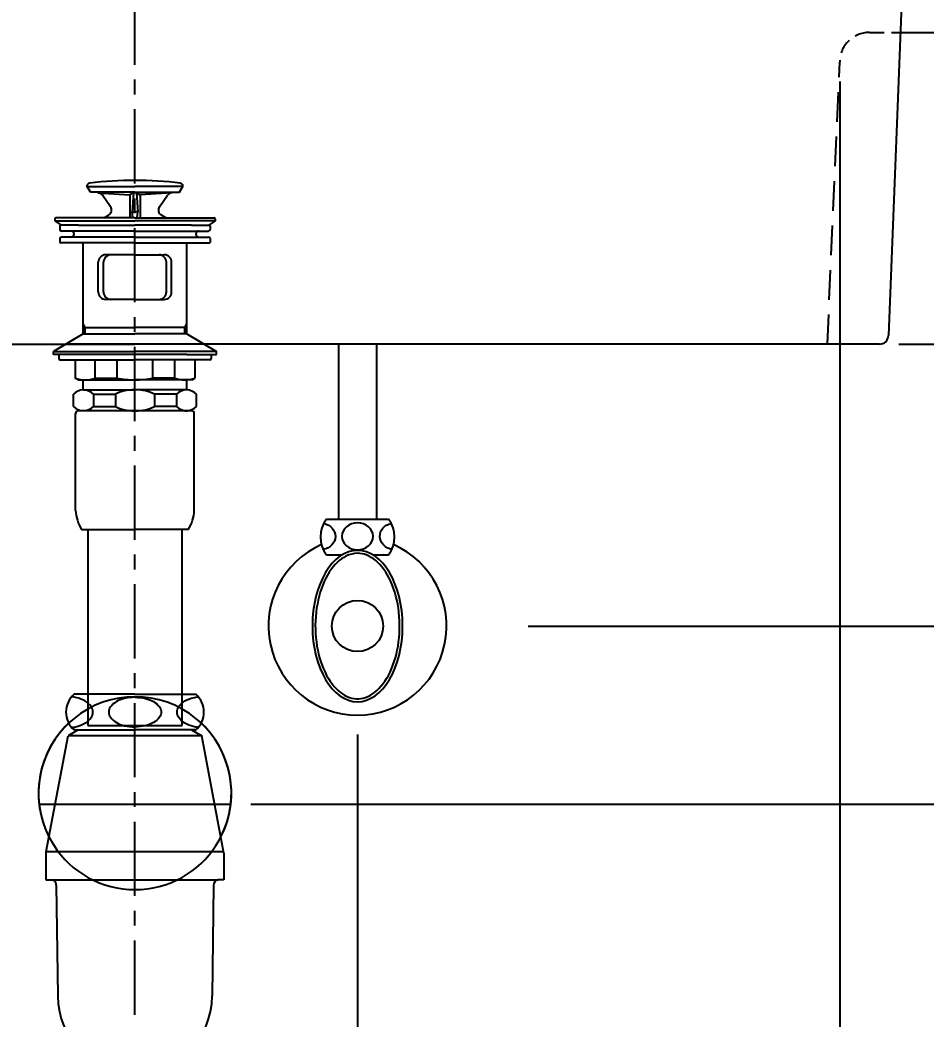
# Model space of a CAD drawing. Extents: x 7672 to 11125, y -4815 to -2578.
# Drawn here: x 8287.8 to 8593.1, y -4112.4 to -3775.8 of the extents above; entities that cross this region are included whole.
import ezdxf

# ---------------------------------------------------------------- set-up
doc = ezdxf.new("R2010")
doc.units = 0
doc.header["$LTSCALE"] = 20
doc.header["$MEASUREMENT"] = 0
doc.linetypes.add('CENTER', pattern=[2, 1.25, -0.25, 0.25, -0.25])
doc.linetypes.add('HIDDEN', pattern=[0.375, 0.25, -0.125])
doc.layers.get('0').update_dxf_attribs({"linetype": 'CONTINUOUS'})
doc.layers.get('DEFPOINTS').update_dxf_attribs({"linetype": 'CONTINUOUS'})
for name, color, linetype in [('1', 1, 'CONTINUOUS'), ('3', 3, 'CONTINUOUS'), ('4', 4, 'CONTINUOUS'), ('6', 6, 'CONTINUOUS'), ('7', 7, 'CONTINUOUS'), ('CENTER', 2, 'CENTER')]:
    doc.layers.add(name, color=color, linetype=linetype)
doc.styles.get("Standard").update_dxf_attribs({"font": 'NanumGothic.ttf'})
doc.dimstyles.get("Standard").update_dxf_attribs({"dimtxt": 2.5, "dimasz": 2, "dimexe": 2, "dimexo": 1, "dimgap": 1.5, "dimtad": 1, "dimdec": 0, "dimlfac": 10, "dimrnd": 0.5, "dimzin": 0, "dimdsep": 46, "dimtxsty": 'Standard', "dimcen": 0, "dimclrt": 2, "dimadec": 0, "dimazin": 0, "dimtfac": 1, "dimtdec": 0, "dimtmove": 0, "dimatfit": 3, "dimfxl": 0, "dimtolj": 1, "dimtzin": 0, "dimarcsym": 0})

# ---------------------------------------------------------------- blocks, each defined once
blk = doc.blocks.new('A$C70257C18')
at = {"layer": '1'}
blk.add_line((50.83, 128.41), (4.17, 128.41), dxfattribs=at)
at = {"layer": '3'}
for p, q in [((12.5, 179.6), (11.27, 181.73)), ((11.39, 181.53), (27.5, 181.53)), ((27.5, 179.6), (12.5, 179.6)), ((15.02, 179.42), (25.75, 178.71)), ((19.23, 174.72), (16.51, 178.57)), ((27.5, 179.6), (25.75, 178.71)), ((25.75, 178.71), (25.75, 171)), ((26.98, 179.34), (26.55, 172.93)), ((43.61, 181.53), (27.5, 181.53)), ((27.5, 179.6), (42.5, 179.6)), ((27.5, 179.6), (29.25, 178.71)), ((28.02, 179.34), (28.45, 172.93)), ((39.98, 179.42), (29.25, 178.71)), ((29.25, 178.71), (29.25, 171)), ((35.77, 174.72), (38.49, 178.57)), ((42.5, 179.6), (43.73, 181.73)), ((17.14, 171), (18.59, 171.84)), ((26.75, 171), (26.55, 172.95)), ((26.55, 172.95), (27.5, 172.95)), ((28.45, 172.95), (27.5, 172.95)), ((28.25, 171), (28.45, 172.95)), ((37.86, 171), (36.41, 171.84)), ((0.5, 170.6), (0.5, 170)), ((0.5, 170), (27.5, 170)), ((0.5, 170), (2.64, 168.5)), ((10.2, 171), (0.9, 171)), ((2.2, 168.3), (2.2, 167)), ((8.5, 168.5), (2.4, 168.5)), ((8.5, 168.5), (27.5, 168.5)), ((27.5, 171), (10.2, 171)), ((27.5, 171), (44.8, 171)), ((54.5, 170), (27.5, 170)), ((46.5, 168.5), (27.5, 168.5)), ((44.8, 171), (54.1, 171)), ((46.5, 168.5), (52.6, 168.5)), ((54.5, 170), (52.36, 168.5)), ((52.8, 168.3), (52.8, 167)), ((54.5, 170.6), (54.5, 170)), ((27.5, 166.5), (2.7, 166.5)), ((27.5, 166.5), (52.3, 166.5)), ((2.2, 164), (2.2, 162.7)), ((27.5, 162.5), (2.4, 162.5)), ((27.5, 164.5), (2.7, 164.5)), ((10, 131.91), (10, 162.5)), ((27.5, 164.5), (52.3, 164.5)), ((27.5, 162.5), (52.6, 162.5)), ((45, 131.91), (45, 162.5)), ((52.8, 164), (52.8, 162.7)), ((27.5, 158.5), (17.63, 158.5)), ((27.5, 158.5), (37.37, 158.5)), ((15.13, 146), (15.13, 156)), ((16.89, 146), (16.89, 156)), ((38.11, 146), (38.11, 156)), ((39.87, 146), (39.87, 156)), ((27.5, 143.5), (17.63, 143.5)), ((27.5, 143.5), (37.37, 143.5)), ((10.7, 134), (10, 135.21)), ((44.3, 134), (45, 135.21)), ((10, 131.91), (0, 125.91)), ((10, 134), (27.5, 134)), ((10, 131.91), (27.5, 131.91)), ((10.7, 131.91), (10.7, 134)), ((45, 134), (27.5, 134)), ((45, 131.91), (27.5, 131.91)), ((44.3, 131.91), (44.3, 134)), ((45, 131.91), (55, 125.91)), ((0, 125.91), (27.5, 125.91)), ((0, 124.91), (0, 125.91)), ((10, 124.91), (0, 124.91)), ((1.81, 124.91), (1.81, 123.61)), ((45, 124.91), (10, 124.91)), ((55, 125.91), (27.5, 125.91)), ((45, 124.91), (55, 124.91)), ((53.19, 124.91), (53.19, 123.61)), ((55, 124.91), (55, 125.91)), ((2.31, 123.11), (7.31, 123.11)), ((7.31, 123.11), (27.5, 123.11)), ((7.31, 123.11), (7.31, 116.98)), ((14.08, 116.98), (14.08, 123.11)), ((21.48, 116.98), (21.48, 123.11)), ((47.69, 123.11), (27.5, 123.11)), ((33.52, 116.98), (33.52, 123.11)), ((40.92, 116.98), (40.92, 123.11)), ((47.69, 123.11), (47.69, 116.98)), ((52.69, 123.11), (47.69, 123.11)), ((8.31, 116.41), (7.31, 116.98)), ((8.31, 116.41), (9.71, 116.41)), ((9.71, 116.41), (27.5, 116.41)), ((10, 112.99), (10, 116.41)), ((14.08, 116.98), (21.48, 116.98)), ((45.29, 116.41), (27.5, 116.41)), ((40.92, 116.98), (33.52, 116.98)), ((45, 112.99), (45, 116.41)), ((46.69, 116.41), (45.29, 116.41)), ((46.69, 116.41), (47.69, 116.98)), ((6.76, 107.44), (6.76, 111.56)), ((10.14, 113), (27.26, 113)), ((13.53, 111.56), (20.93, 111.56)), ((13.53, 111.56), (13.53, 107.44)), ((20.93, 111.56), (20.93, 107.44)), ((44.86, 113), (27.74, 113)), ((34.07, 111.56), (34.07, 107.44)), ((41.47, 111.56), (34.07, 111.56)), ((41.47, 111.56), (41.47, 107.44)), ((48.24, 107.44), (48.24, 111.56)), ((7.5, 72.4), (7.5, 105)), ((27.5, 106), (8.5, 106)), ((13.53, 107.44), (20.93, 107.44)), ((44.86, 106), (27.5, 106)), ((41.47, 107.44), (34.07, 107.44)), ((44.3, 106), (44.86, 106)), ((44.86, 106), (45.26, 106)), ((46.5, 106), (45, 106)), ((47.5, 72.4), (47.5, 105)), ((47.5, 99.64), (47.5, 105)), ((9.5, 66), (27.5, 66)), ((11.63, 66), (11.63, 0)), ((45.5, 66), (27.5, 66)), ((43.38, 0), (43.38, 66)), ((11.63, 0), (43.38, 0))]:
    blk.add_line(p, q, dxfattribs=at)
for centre, radius, start, end in [((12.35, 181.53), 1.1, 97.3204, 169.4262), ((27.5, 63.6), 120, 90, 97.3204), ((27.5, 63.6), 120, 82.6796, 90), ((42.65, 181.53), 1.1, 10.5738, 82.6796), ((14.87, 177.42), 2, 35.2023, 86.2618), ((40.13, 177.42), 2, 93.7382, 144.7977), ((17.59, 173.57), 2, 300, 35.2023), ((37.41, 173.57), 2, 144.7977, 240), ((0.9, 170.6), 0.4, 90, 180), ((2.4, 168.3), 0.2, 90, 180), ((52.6, 168.3), 0.2, 0, 90), ((54.1, 170.6), 0.4, 0, 90), ((2.7, 167), 0.5, 180, 270), ((6, 165.5), 1, 270, 90), ((49, 165.5), 1, 90, 270), ((52.3, 167), 0.5, 270, 0), ((2.7, 164), 0.5, 90, 180), ((2.4, 162.7), 0.2, 180, 270), ((52.3, 164), 0.5, 0, 90), ((52.6, 162.7), 0.2, 270, 0), ((17.63, 156), 2.5, 90, 180), ((19.39, 156), 2.5, 90, 180), ((35.61, 156), 2.5, 0, 90), ((37.37, 156), 2.5, 0, 90), ((17.63, 146), 2.5, 180, 270), ((19.39, 146), 2.5, 180, 270), ((35.61, 146), 2.5, 270, 0), ((37.37, 146), 2.5, 270, 0), ((2.31, 123.61), 0.5, 180, 270), ((52.69, 123.61), 0.5, 270, 0), ((10.7, 126.58), 10.18, 250.5679, 289.4321), ((27.31, 145.86), 29.46, 258.5956, 270.3737), ((27.69, 145.86), 29.46, 269.6263, 281.4044), ((44.3, 126.58), 10.18, 250.5679, 289.4321), ((10.14, 108.29), 4.7, 43.9409, 136.0591), ((27.03, 99.4), 13.61, 89.0643, 116.6472), ((27.97, 99.4), 13.61, 63.3528, 90.9357), ((44.86, 108.29), 4.7, 43.9409, 136.0591), ((10.14, 110.71), 4.7, 223.9409, 316.0591), ((8.5, 105), 1, 90, 180), ((27.03, 119.6), 13.61, 243.3528, 270.9357), ((27.97, 119.6), 13.61, 269.0643, 296.6472), ((44.86, 110.71), 4.7, 223.9409, 316.0591), ((46.5, 105), 1, 0, 90), ((20.49, 72.95), 13, 182.42, 212.3), ((34.51, 72.95), 13, 327.7, 357.58)]:
    blk.add_arc(centre, radius, start, end, dxfattribs=at)
at = {"layer": '7', "extrusion": (0, 1, 0)}
for p, q in [((27.5, 161.25, -14.18), (27.5, 161.25, 445.82)), ((27.5, 161.25, 445.82), (27.5, 161.25, -14.18)), ((27.5, 161.25, -14.18), (27.5, 161.25, 445.82)), ((27.5, 161.25, 445.82), (27.5, 161.25, -14.18)), ((27.5, 161.25, 20), (27.5, 161.25, 0)), ((27.5, 161.25, 20), (27.5, 161.25, 0)), ((27.5, 161.25, 20), (27.5, 161.25, 0)), ((27.5, 161.25, 20), (27.5, 161.25, 0)), ((27.5, 161.25, -14.18), (27.5, 161.25, -14.18)), ((27.5, 161.25, -14.18), (27.5, 161.25, -14.18)), ((27.5, 161.25, -14.18), (27.5, 161.25, -14.18)), ((27.5, 161.25, -14.18), (27.5, 161.25, -14.18)), ((27.5, 161.25, 0), (27.5, 161.25, -14.18)), ((27.5, 161.25, 0), (27.5, 161.25, -14.18)), ((27.5, 161.25, 0), (27.5, 161.25, -14.18)), ((27.5, 161.25, 0), (27.5, 161.25, -14.18)), ((27.5, 161.25, 445.82), (27.5, 161.25, 445.82)), ((27.5, 161.25, 445.82), (27.5, 161.25, 445.82)), ((27.5, 161.25, 445.82), (27.5, 161.25, 445.82)), ((27.5, 161.25, 445.82), (27.5, 161.25, 445.82)), ((27.5, 161.25, 410.51), (27.5, 161.25, 445.82)), ((27.5, 161.25, 410.51), (27.5, 161.25, 445.82))]:
    blk.add_line(p, q, dxfattribs=at)
at = {"layer": '7'}
for points, knots in [([(27.5, 161.25, 381.33), (27.5, 161.25, 320.01), (27.5, 161.25, 258.69), (27.5, 161.25, 138.24), (27.5, 161.25, 79.12), (27.5, 161.25, 20)], [0, 0, 0, 0, 0.509144, 0.509144, 1, 1, 1, 1]), ([(27.5, 161.25, 381.33), (27.5, 161.25, 320.01), (27.5, 161.25, 258.69), (27.5, 161.25, 138.24), (27.5, 161.25, 79.12), (27.5, 161.25, 20)], [0, 0, 0, 0, 0.509144, 0.509144, 1, 1, 1, 1]), ([(27.5, 161.25, 381.33), (27.5, 161.25, 320.01), (27.5, 161.25, 258.69), (27.5, 161.25, 138.24), (27.5, 161.25, 79.12), (27.5, 161.25, 20)], [0, 0, 0, 0, 0.509144, 0.509144, 1, 1, 1, 1]), ([(27.5, 161.25, 381.33), (27.5, 161.25, 320.01), (27.5, 161.25, 258.69), (27.5, 161.25, 138.24), (27.5, 161.25, 79.12), (27.5, 161.25, 20)], [0, 0, 0, 0, 0.509144, 0.509144, 1, 1, 1, 1]), ([(27.5, 161.25, 410.51), (27.5, 161.25, 410.51), (27.5, 161.25, 410.6), (27.5, 161.25, 410.98), (27.5, 161.25, 411.25), (27.5, 161.25, 411.56)], [0, 0, 0, 0, 0.535587, 0.535587, 1, 1, 1, 1]), ([(27.5, 161.25, 410.51), (27.5, 161.25, 410.51), (27.5, 161.25, 410.6), (27.5, 161.25, 410.98), (27.5, 161.25, 411.25), (27.5, 161.25, 411.56)], [0, 0, 0, 0, 0.535587, 0.535587, 1, 1, 1, 1]), ([(27.5, 161.25, 410.51), (27.5, 161.25, 410.51), (27.5, 161.25, 410.6), (27.5, 161.25, 410.98), (27.5, 161.25, 411.25), (27.5, 161.25, 411.56)], [0, 0, 0, 0, 0.535587, 0.535587, 1, 1, 1, 1]), ([(27.5, 161.25, 410.51), (27.5, 161.25, 410.51), (27.5, 161.25, 410.6), (27.5, 161.25, 410.98), (27.5, 161.25, 411.25), (27.5, 161.25, 411.56)], [0, 0, 0, 0, 0.535587, 0.535587, 1, 1, 1, 1]), ([(27.5, 161.25, 381.33), (27.5, 161.25, 385.34), (27.5, 161.25, 389.33), (27.5, 161.25, 396.64), (27.5, 161.25, 400.03), (27.5, 161.25, 405.62), (27.5, 161.25, 407.86), (27.5, 161.25, 410.85), (27.5, 161.25, 411.61), (27.5, 161.25, 411.56)], [0, 0, 0, 0, 0.25, 0.25, 0.5, 0.5, 0.75, 0.75, 1, 1, 1, 1]), ([(27.5, 161.25, 381.33), (27.5, 161.25, 385.34), (27.5, 161.25, 389.33), (27.5, 161.25, 396.64), (27.5, 161.25, 400.03), (27.5, 161.25, 405.62), (27.5, 161.25, 407.86), (27.5, 161.25, 410.85), (27.5, 161.25, 411.61), (27.5, 161.25, 411.56)], [0, 0, 0, 0, 0.25, 0.25, 0.5, 0.5, 0.75, 0.75, 1, 1, 1, 1]), ([(27.5, 161.25, 381.33), (27.5, 161.25, 385.34), (27.5, 161.25, 389.33), (27.5, 161.25, 396.64), (27.5, 161.25, 400.03), (27.5, 161.25, 405.62), (27.5, 161.25, 407.86), (27.5, 161.25, 410.85), (27.5, 161.25, 411.61), (27.5, 161.25, 411.56)], [0, 0, 0, 0, 0.25, 0.25, 0.5, 0.5, 0.75, 0.75, 1, 1, 1, 1]), ([(27.5, 161.25, 381.33), (27.5, 161.25, 385.34), (27.5, 161.25, 389.33), (27.5, 161.25, 396.64), (27.5, 161.25, 400.03), (27.5, 161.25, 405.62), (27.5, 161.25, 407.86), (27.5, 161.25, 410.85), (27.5, 161.25, 411.61), (27.5, 161.25, 411.56)], [0, 0, 0, 0, 0.25, 0.25, 0.5, 0.5, 0.75, 0.75, 1, 1, 1, 1])]:
    blk.add_open_spline(points, degree=3, knots=knots, dxfattribs=at)
for points, degree in [([(27.5, 161.25, 0), (27.5, 161.25)], 1), ([(27.5, 161.25, 0), (27.5, 161.25)], 1), ([(27.5, 161.25, 0), (27.5, 161.25)], 1), ([(27.5, 161.25, 0), (27.5, 161.25)], 1), ([(27.5, 161.25, -14.18), (27.5, 161.25, -9.46), (27.5, 161.25, -4.73), (27.5, 161.25, 0)], 3), ([(27.5, 161.25, -14.18), (27.5, 161.25, -9.46), (27.5, 161.25, -4.73), (27.5, 161.25, 0)], 3), ([(27.5, 161.25, -14.18), (27.5, 161.25, -9.46), (27.5, 161.25, -4.73), (27.5, 161.25, 0)], 3), ([(27.5, 161.25, -14.18), (27.5, 161.25, -9.46), (27.5, 161.25, -4.73), (27.5, 161.25, 0)], 3)]:
    blk.add_open_spline(points, degree=degree, dxfattribs=at)
blk = doc.blocks.new('*D46')
at = {"layer": '1', "color": 3, "lineweight": -2}
for p, q in [((8251.55, -4016.48), (8251.55, -4289.5)), ((8401.55, -4016.48), (8401.55, -4289.5)), ((8375.55, -4276.5), (8277.55, -4276.5))]:
    blk.add_line(p, q, dxfattribs=at)
at = {"layer": '1', "color": 3}
for points in [[(8277.55, -4272.17), (8277.55, -4280.83), (8251.55, -4276.5)], [(8375.55, -4272.17), (8375.55, -4280.83), (8401.55, -4276.5)]]:
    blk.add_solid(points, dxfattribs=at)
at = {"layer": 'DEFPOINTS', "color": 0}
for p in [(8251.55, -4009.98), (8401.55, -4009.98), (8251.55, -4276.5)]:
    blk.add_point(p, dxfattribs=at)
at = {"layer": '1', "color": 2, "insert": (8326.55, -4250.5), "char_height": 26, "attachment_point": 5}
blk.add_mtext('\\A1;150', dxfattribs=at)
blk = doc.blocks.new('*D47')
at = {"layer": '1', "color": 3, "lineweight": -2}
for p, q in [((8606.45, -3730.02), (8894.51, -3730.02)), ((8881.51, -3756.02), (8881.51, -3829)), ((8881.51, -3953.98), (8881.51, -3881)), ((8459.05, -3979.98), (8894.51, -3979.98))]:
    blk.add_line(p, q, dxfattribs=at)
at = {"layer": '1', "color": 3}
for points in [[(8877.18, -3756.02), (8885.85, -3756.02), (8881.51, -3730.02)], [(8877.18, -3953.98), (8885.85, -3953.98), (8881.51, -3979.98)]]:
    blk.add_solid(points, dxfattribs=at)
at = {"layer": 'DEFPOINTS', "color": 0}
for p in [(8599.95, -3730.02, 0.76), (8452.55, -3979.98), (8881.51, -3979.98)]:
    blk.add_point(p, dxfattribs=at)
at = {"layer": '1', "color": 2, "insert": (8881.51, -3855), "char_height": 26, "attachment_point": 5}
blk.add_mtext('\\A1;250', dxfattribs=at)
blk = doc.blocks.new('*D48')
at = {"layer": '1', "color": 3, "lineweight": -2}
for p, q in [((8606.45, -3730.02), (8976.24, -3730.02)), ((8963.24, -3756.02), (8963.24, -3885)), ((8963.24, -4013.98), (8963.24, -3937)), ((8365.55, -4039.98), (8976.24, -4039.98))]:
    blk.add_line(p, q, dxfattribs=at)
at = {"layer": '1', "color": 3}
for points in [[(8958.91, -3756.02), (8967.57, -3756.02), (8963.24, -3730.02)], [(8958.91, -4013.98), (8967.57, -4013.98), (8963.24, -4039.98)]]:
    blk.add_solid(points, dxfattribs=at)
at = {"layer": 'DEFPOINTS', "color": 0}
for p in [(8599.95, -3730.02, 0.76), (8359.05, -4039.98), (8963.24, -4039.98)]:
    blk.add_point(p, dxfattribs=at)
at = {"layer": '1', "color": 2, "insert": (8963.24, -3911), "char_height": 26, "attachment_point": 5}
blk.add_mtext('\\A1;310', dxfattribs=at)
blk = doc.blocks.new('*D50')
at = {"layer": '1', "color": 3, "lineweight": -2}
for p, q in [((8372.05, -4039.98), (8976.24, -4039.98)), ((8963.24, -4065.98), (8963.24, -4157.83)), ((8963.24, -4463.98), (8963.24, -4209.83)), ((8755.37, -4489.98), (8976.24, -4489.98))]:
    blk.add_line(p, q, dxfattribs=at)
at = {"layer": '1', "color": 3}
for points in [[(8958.91, -4065.98), (8967.57, -4065.98), (8963.24, -4039.98)], [(8958.91, -4463.98), (8967.57, -4463.98), (8963.24, -4489.98)]]:
    blk.add_solid(points, dxfattribs=at)
at = {"layer": 'DEFPOINTS', "color": 0}
for p in [(8365.55, -4039.98), (8748.87, -4489.98), (8963.24, -4489.98)]:
    blk.add_point(p, dxfattribs=at)
at = {"layer": '1', "color": 2, "insert": (8963.24, -4183.83), "char_height": 26, "attachment_point": 5}
blk.add_mtext('\\A1;450', dxfattribs=at)
blk = doc.blocks.new('*D51')
at = {"layer": '1', "color": 3, "lineweight": -2}
for p, q in [((8459.05, -3979.98), (8894.51, -3979.98)), ((8881.51, -4005.98), (8881.51, -4208.98)), ((8881.51, -4463.98), (8881.51, -4260.98)), ((8755.37, -4489.98), (8894.51, -4489.98))]:
    blk.add_line(p, q, dxfattribs=at)
at = {"layer": '1', "color": 3}
for points in [[(8877.18, -4005.98), (8885.85, -4005.98), (8881.51, -3979.98)], [(8877.18, -4463.98), (8885.85, -4463.98), (8881.51, -4489.98)]]:
    blk.add_solid(points, dxfattribs=at)
at = {"layer": 'DEFPOINTS', "color": 0}
for p in [(8452.55, -3979.98), (8748.87, -4489.98), (8881.51, -4489.98)]:
    blk.add_point(p, dxfattribs=at)
at = {"layer": '1', "color": 2, "insert": (8881.51, -4234.98), "char_height": 26, "attachment_point": 5}
blk.add_mtext('\\A1;510', dxfattribs=at)
blk = doc.blocks.new('*D59')
at = {"layer": '1', "color": 3, "lineweight": -2}
for p, q in [((8587.85, -3730.02), (8817.93, -3730.02)), ((8804.93, -3756.02), (8804.93, -3781.52)), ((8804.93, -3859.02), (8804.93, -3833.52)), ((8583.97, -3885.02), (8817.93, -3885.02))]:
    blk.add_line(p, q, dxfattribs=at)
at = {"layer": '1', "color": 3}
for points in [[(8800.6, -3756.02), (8809.26, -3756.02), (8804.93, -3730.02)], [(8800.6, -3859.02), (8809.26, -3859.02), (8804.93, -3885.02)]]:
    blk.add_solid(points, dxfattribs=at)
at = {"layer": 'DEFPOINTS', "color": 0}
for p in [(8581.35, -3730.02), (8804.93, -3730.02), (8577.47, -3885.02)]:
    blk.add_point(p, dxfattribs=at)
at = {"layer": '1', "color": 2, "insert": (8804.93, -3807.52), "char_height": 26, "attachment_point": 5}
blk.add_mtext('\\A1;155', dxfattribs=at)
blk = doc.blocks.new('*D65')
at = {"layer": '1', "color": 3, "lineweight": -2}
for p, q in [((8089.05, -3796.52), (8089.05, -4367.76)), ((8564.05, -3796.52), (8564.05, -4367.76)), ((8115.05, -4354.76), (8538.05, -4354.76))]:
    blk.add_line(p, q, dxfattribs=at)
at = {"layer": '1', "color": 3}
for points in [[(8115.05, -4350.43), (8115.05, -4359.1), (8089.05, -4354.76)], [(8538.05, -4350.43), (8538.05, -4359.1), (8564.05, -4354.76)]]:
    blk.add_solid(points, dxfattribs=at)
at = {"layer": 'DEFPOINTS', "color": 0}
for p in [(8089.05, -3790.02, -0.76), (8564.05, -3790.02), (8564.05, -4354.76)]:
    blk.add_point(p, dxfattribs=at)
at = {"layer": '1', "color": 2, "insert": (8326.55, -4327.76), "char_height": 26, "attachment_point": 5}
blk.add_mtext('\\A1;475', dxfattribs=at)

msp = doc.modelspace()

# ---------------------------------------------------------------- linework, layer by layer
at = {"color": 4, "linetype": 'HIDDEN'}
msp.add_line((8307.45, -4014.98, -0.76), (8304.05, -4016.98, -0.76), dxfattribs=at)
at = {"color": 4, "linetype": 'ByBlock'}
for p, q in [((8345.65, -4014.98, -0.76), (8349.05, -4016.98, -0.76)), ((8296.64, -4055.98, -0.76), (8304.05, -4016.98, -0.76)), ((8349.05, -4016.98, -0.76), (8304.05, -4016.98, -0.76)), ((8356.55, -4056.48, -0.76), (8349.05, -4016.98, -0.76)), ((8296.55, -4055.98, -0.76), (8296.55, -4065.48, -0.76)), ((8296.55, -4055.98, -0.76), (8356.45, -4055.98, -0.76)), ((8356.55, -4056.48, -0.76), (8356.55, -4065.48, -0.76)), ((8296.55, -4065.48, -0.76), (8298.92, -4065.48, -0.76)), ((8298.92, -4065.48, -0.76), (8354.55, -4065.48, -0.76)), ((8356.55, -4065.48, -0.76), (8354.55, -4065.48, -0.76)), ((8300.05, -4067.28, -0.76), (8300.55, -4104.57, -0.76)), ((8353.05, -4067.41, -0.76), (8352.55, -4104.57, -0.76))]:
    msp.add_line(p, q, dxfattribs=at)
for centre, radius, start, end in [((8298.05, -4067.28, -0.76), 2, 0, 64.1581), ((8355.05, -4067.41, -0.76), 2, 104.4775, 180), ((8326.55, -4104.57, -0.76), 26, 180, 0)]:
    msp.add_arc(centre, radius, start, end, dxfattribs=at)
at = {"layer": '1', "linetype": 'CENTER'}
msp.add_line((8326.55, -4150.91, -0.76), (8326.55, -3690.02, -0.76), dxfattribs=at)
at = {"layer": '1', "linetype": 'HIDDEN'}
msp.add_line((8574.05, -3780.02), (8584.55, -3780.02), dxfattribs=at)
at = {"layer": '1'}
for p, q in [((8584.55, -3780.02), (8719.51, -3780.02)), ((8294.05, -4039.98, -0.76), (8359.05, -4039.98, -0.76))]:
    msp.add_line(p, q, dxfattribs=at)
at = {"layer": '1', "linetype": 'HIDDEN'}
msp.add_arc((8574.05, -3790.02), 10, 90, 180, dxfattribs=at)
at = {"layer": '3', "color": 7}
for p, q in [((8586.34, -3735.22), (8580.46, -3882.14)), ((8075.63, -3885.02), (8326.55, -3885.02)), ((8577.47, -3885.02), (8326.55, -3885.02))]:
    msp.add_line(p, q, dxfattribs=at)
msp.add_arc((8577.47, -3882.02), 3, 270, 357.7094, dxfattribs=at)
at = {"layer": '4'}
for p, q in [((8310.3, -4002.98, -0.76), (8306.01, -4002.98, -0.76)), ((8326.55, -4002.98, -0.76), (8310.3, -4002.98, -0.76)), ((8326.55, -4002.98, -0.76), (8342.8, -4002.98, -0.76)), ((8342.8, -4002.98, -0.76), (8347.09, -4002.98, -0.76)), ((8306.4, -4014.98, -0.76), (8306.01, -4014.98, -0.76)), ((8306.4, -4014.98, -0.76), (8326.55, -4014.98, -0.76)), ((8346.7, -4014.98, -0.76), (8326.55, -4014.98, -0.76)), ((8346.7, -4014.98, -0.76), (8347.09, -4014.98, -0.76))]:
    msp.add_line(p, q, dxfattribs=at)
at = {"layer": '4', "elevation": -0.76}
for points in [[(8312.35, -4008.98, 0.155217), (8311.76, -4007.12, 0.106747), (8309.7, -4005.23, 0.073043), (8306.93, -4004.11, 0.028511), (8305.2, -4003.8, 0.059523)], [(8326.55, -4003.98, 0.057537), (8322.99, -4004.39, 0.071219), (8320.29, -4005.44, 0.106373), (8318.27, -4007.24, 0.159483)], [(8326.55, -4003.98, -0.057537), (8330.11, -4004.39, -0.071219), (8332.81, -4005.44, -0.106373), (8334.83, -4007.24, -0.159483)], [(8340.74, -4008.98, -0.155217), (8341.33, -4007.12, -0.106747), (8343.4, -4005.23, -0.073043), (8346.17, -4004.11, -0.028511), (8347.9, -4003.8, -0.059523)], [(8318.27, -4007.24, 0.32729), (8318.27, -4010.72, 0.106373), (8320.29, -4012.51, 0.071219), (8322.99, -4013.57, 0.057537), (8326.55, -4013.98, 0.057537)], [(8334.83, -4007.24, -0.32729), (8334.83, -4010.72, -0.106373), (8332.81, -4012.51, -0.071219), (8330.11, -4013.57, -0.057537), (8326.55, -4013.98, -0.057537)], [(8305.2, -4014.16, 0.028511), (8306.93, -4013.84, 0.073043), (8309.7, -4012.72, 0.106747), (8311.76, -4010.83, 0.155217), (8312.35, -4008.98, 0.155217)], [(8347.9, -4014.16, -0.028511), (8346.17, -4013.84, -0.073043), (8343.4, -4012.72, -0.106747), (8341.33, -4010.83, -0.155217), (8340.74, -4008.98, -0.155217)]]:
    msp.add_lwpolyline(points, format="xyb", dxfattribs=at)
at = {"layer": '4'}
for centre, start, end in [((8311.3, -4008.98, -0.76), 131.4096, 228.5904), ((8341.8, -4008.98, -0.76), 311.4096, 48.5904)]:
    msp.add_arc(centre, 8, start, end, dxfattribs=at)
at = {"layer": '4', "linetype": 'ByBlock'}
for start, end in [(50.5529, 129.4471), (129.4471, 240.7605), (299.2395, 50.5529), (131.5264, 206.9716), (333.0284, 48.4736), (240.7605, 299.2395)]:
    msp.add_arc((8326.55, -4036.29, -0.76), 32.5, start, end, dxfattribs=at)
at = {"layer": '6'}
for p, q in [((8395.2, -3885.02, -0.76), (8395.2, -3943.98, -0.76)), ((8407.9, -3885.02, -0.76), (8407.9, -3943.98, -0.76)), ((8391.05, -3943.98, -0.76), (8395.2, -3943.98, -0.76)), ((8395.2, -3943.98, -0.76), (8412.05, -3943.98, -0.76)), ((8391.05, -3955.98, -0.76), (8396.41, -3955.98, -0.76)), ((8406.69, -3955.98, -0.76), (8412.05, -3955.98, -0.76))]:
    msp.add_line(p, q, dxfattribs=at)
msp.add_circle((8401.55, -3979.98, -0.76), 8.62, dxfattribs=at)
for centre, radius, start, end in [((8399.05, -3949.98, -0.76), 10, 143.1301, 216.8699), ((8404.05, -3949.98, -0.76), 10, 323.1301, 36.8699), ((8401.55, -3979.98, -0.76), 30, 113.9173, 66.0827)]:
    msp.add_arc(centre, radius, start, end, dxfattribs=at)
at = {"layer": '6', "extrusion": (0, 0, -1)}
for centre, major_axis, start_param, end_param in [((8388.87, -3949.75, -0.76), (-5.23, 0), 1.824119, 4.49897), ((8414.32, -3949.75, -0.76), (5.23, 0), 1.800504, 4.443058)]:
    msp.add_ellipse(centre, major_axis=major_axis, ratio=0.866391, start_param=start_param, end_param=end_param, dxfattribs=at)
for centre, major_axis, ratio in [((8401.55, -3949.75, -0.76), (-5.23, 0), 0.866391), ((8401.55, -3979.98, -0.76), (0, 25.5), 0.596529)]:
    msp.add_ellipse(centre, major_axis=major_axis, ratio=ratio, dxfattribs=at)
at = {"layer": '6'}
msp.add_open_spline([(8401.55, -3955.48, -0.76), (8403.63, -3955.48, -0.76), (8405.73, -3956.29, -0.76), (8409.63, -3959.53, -0.76), (8411.4, -3961.97, -0.76), (8414.12, -3968, -0.76), (8415.08, -3971.58, -0.76), (8415.93, -3979.1, -0.76), (8415.82, -3983.03, -0.76), (8414.59, -3990.38, -0.76), (8413.46, -3993.8, -0.76), (8410.45, -3999.39, -0.76), (8408.57, -4001.55, -0.76), (8404.57, -4004.19, -0.76), (8402.46, -4004.69, -0.76), (8398.31, -4004.09, -0.76), (8396.22, -4002.97, -0.76), (8392.47, -3999.14, -0.76), (8390.82, -3996.43, -0.76), (8388.41, -3990.01, -0.76), (8387.64, -3986.3, -0.76), (8387.18, -3978.69, -0.76), (8387.49, -3974.79, -0.76), (8389.09, -3967.65, -0.76), (8390.39, -3964.41, -0.76), (8393.66, -3959.3, -0.76), (8395.62, -3957.44, -0.76), (8398.94, -3955.79, -0.76), (8400.25, -3955.48, -0.76), (8401.55, -3955.48, -0.76)], degree=3, knots=[0, 0, 0, 0, 0.46111, 0.46111, 0.922219, 0.922219, 1.383329, 1.383329, 1.844439, 1.844439, 2.305549, 2.305549, 2.766658, 2.766658, 3.227768, 3.227768, 3.688878, 3.688878, 4.149988, 4.149988, 4.611097, 4.611097, 5.072207, 5.072207, 5.533317, 5.533317, 5.994427, 5.994427, 6.283185, 6.283185, 6.283185, 6.283185], dxfattribs=at)
at = {"layer": 'CENTER', "color": 1, "linetype": 'HIDDEN', "ltscale": 2}
msp.add_line((8559.9, -3885.02), (8564.05, -3790.02, -0.76), dxfattribs=at)

# ---------------------------------------------------------------- block references
at = {"layer": '1'}
msp.add_blockref('A$C70257C18', (8299.05, -4013.43), dxfattribs=at)

# ---------------------------------------------------------------- dimensions: what is measured, and where the dimension line sits
for base, p1, p2, picture, middle in [((8963.24, -4039.98, -0.76), (8599.95, -3730.02), (8359.05, -4039.98, -0.76), '*D48', (8963.24, -3911, -0.76)), ((8881.51, -3979.98, -0.76), (8599.95, -3730.02), (8452.55, -3979.98, -0.76), '*D47', (8881.51, -3855, -0.76)), ((8804.93, -3730.02), (8577.47, -3885.02), (8581.35, -3730.02), '*D59', (8804.93, -3807.52)), ((8963.24, -4489.98, -0.76), (8365.55, -4039.98, -0.76), (8748.87, -4489.98, -0.76), '*D50', (8963.24, -4183.83, -0.76))]:
    dim = msp.add_linear_dim(base=base, p1=p1, p2=p2, angle=90, dimstyle='Standard', override={"dimscale": 1.3, "dimtxt": 20, "dimasz": 20, "dimexe": 10, "dimexo": 5, "dimgap": 10, "dimtih": 1, "dimtoh": 1, "dimlfac": 1, "dimzin": 8, "dimclrd": 3, "dimclre": 3, "dimfxl": 1.25, "dimarcsym": 1}, dxfattribs=at)
    dim.commit()
    dim.dimension.update_dxf_attribs({"geometry": picture, "text_midpoint": middle, "dimtype": 160})
for base, p1, p2, override, picture, middle in [((8564.05, -4354.76), (8089.05, -3790.02, -0.76), (8564.05, -3790.02), {"dimscale": 1.3, "dimtxt": 20, "dimasz": 20, "dimexe": 10, "dimexo": 5, "dimgap": 10, "dimlfac": 1, "dimzin": 8, "dimclrd": 3, "dimclre": 3, "dimfxl": 1.25, "dimarcsym": 1}, '*D65', (8326.55, -4327.76)), ((8251.55, -4276.5, -0.76), (8401.55, -4009.98, -0.76), (8251.55, -4009.98, -0.76), {"dimscale": 1.3, "dimtxt": 20, "dimasz": 20, "dimexe": 10, "dimexo": 5, "dimgap": 10, "dimlfac": 1, "dimzin": 8, "dimclrd": 3, "dimclre": 3}, '*D46', (8326.55, -4250.5, -0.76))]:
    dim = msp.add_linear_dim(base=base, p1=p1, p2=p2, dimstyle='Standard', override=override, dxfattribs=at)
    dim.commit()
    dim.dimension.update_dxf_attribs({"geometry": picture, "text_midpoint": middle})
dim = msp.add_linear_dim(base=(8881.51, -4489.98, -0.76), p1=(8452.55, -3979.98, -0.76), p2=(8748.87, -4489.98, -0.76), angle=90, dimstyle='Standard', override={"dimscale": 1.3, "dimtxt": 20, "dimasz": 20, "dimexe": 10, "dimexo": 5, "dimgap": 10, "dimtih": 1, "dimtoh": 1, "dimlfac": 1, "dimzin": 8, "dimclrd": 3, "dimclre": 3, "dimfxl": 1.25, "dimarcsym": 1}, dxfattribs=at)
dim.commit()
dim.dimension.update_dxf_attribs({"geometry": '*D51', "text_midpoint": (8881.51, -4234.98, -0.76)})

doc.saveas('drawing.dxf')
